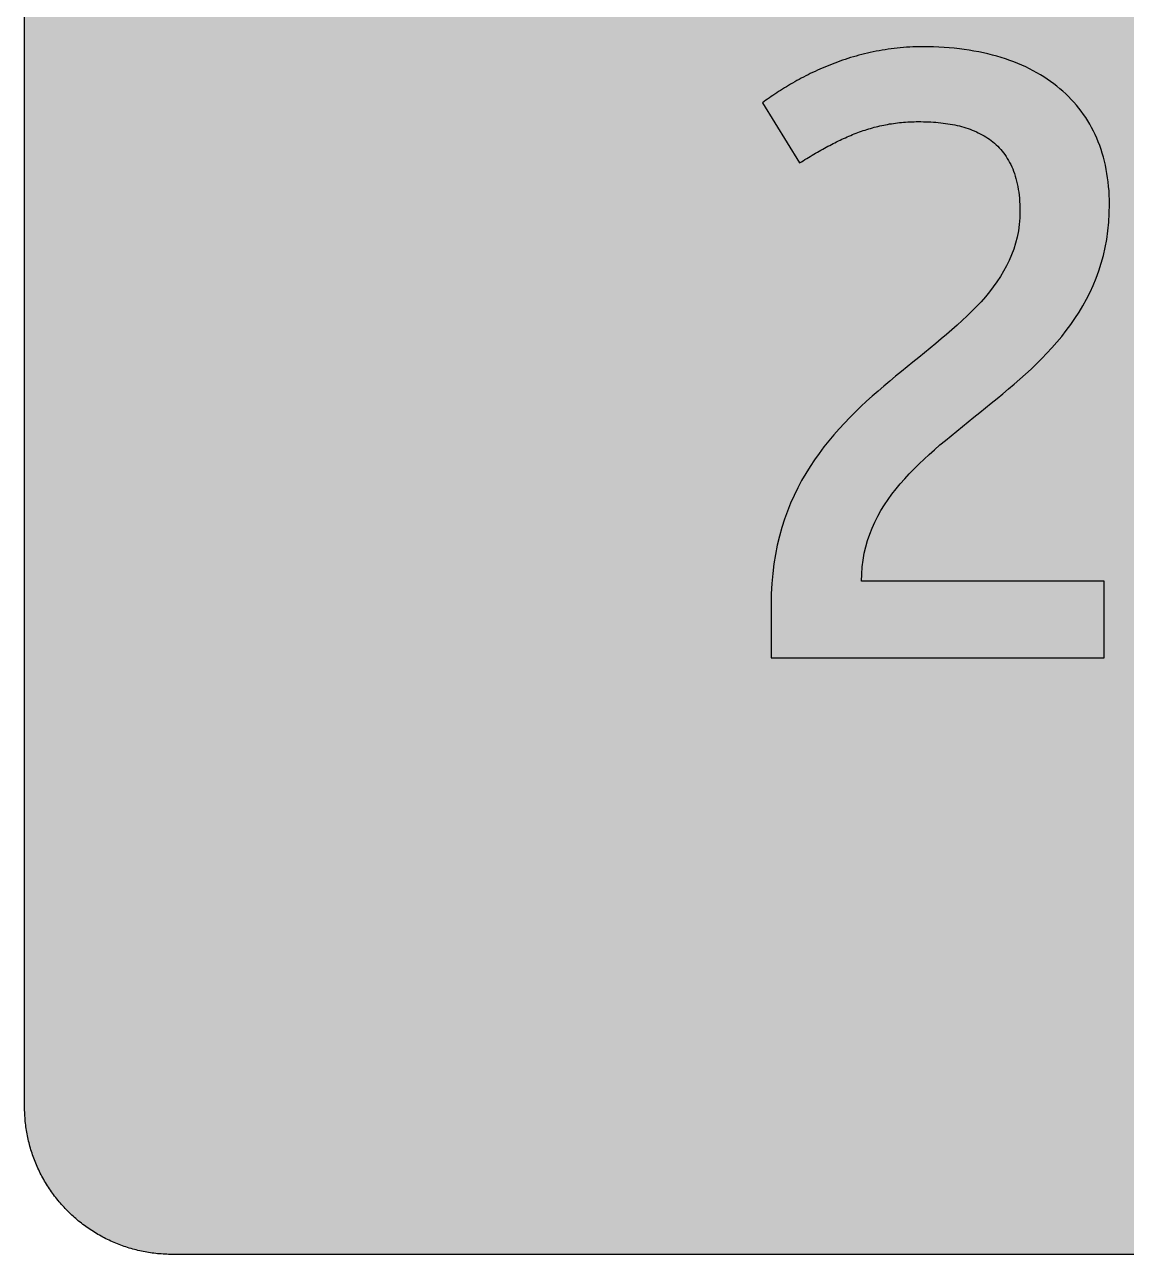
# Model space of a CAD drawing. Header units: millimetres. Extents: x 0 to 318, y 0 to 318.
# Drawn here: x 0.1 to 158.1, y 0.1 to 176.4 of the extents above; entities that cross this region are included whole.
import ezdxf

# ---------------------------------------------------------------- set-up
doc = ezdxf.new("R2010")
doc.units = ezdxf.units.MM

msp = doc.modelspace()

# ---------------------------------------------------------------- hatches: boundary and pattern name
for color, points in [(254, [(21.2189, 0.0536), (20.955, 0.0533), (20.6934, 0.0584), (20.4292, 0.066), (20.1676, 0.0787), (19.906, 0.094), (19.6469, 0.1118), (19.3853, 0.1321), (19.1262, 0.1549), (18.8671, 0.1829), (18.608, 0.2134), (18.349, 0.2464), (18.0924, 0.2845), (17.8359, 0.3251), (17.5793, 0.3683), (17.3253, 0.414), (17.0688, 0.4623), (16.8148, 0.5156), (16.5633, 0.5715), (16.3093, 0.6299), (16.0579, 0.6909), (15.809, 0.7544), (15.56, 0.823), (15.3111, 0.8941), (15.0622, 0.9677), (14.8158, 1.0439), (14.5694, 1.1227), (14.3256, 1.2065), (14.0818, 1.2903), (13.8379, 1.3792), (13.5966, 1.4707), (13.3579, 1.5646), (13.1191, 1.6637), (12.8803, 1.7628), (12.6441, 1.8669), (12.4079, 1.9736), (12.1742, 2.0803), (11.9405, 2.192), (11.7094, 2.3089), (11.4808, 2.4257), (11.2522, 2.5451), (11.0236, 2.6695), (10.7975, 2.794), (10.574, 2.9235), (10.3505, 3.0556), (10.1295, 3.1877), (9.9111, 3.3249), (9.6926, 3.4646), (9.4742, 3.6068), (9.2608, 3.7541), (9.0475, 3.9014), (8.8341, 4.0513), (8.6258, 4.2037), (8.4176, 4.3612), (8.2118, 4.5187), (8.0061, 4.6812), (7.8029, 4.8438), (7.6022, 5.0114), (7.4041, 5.1816), (7.206, 5.3518), (7.0129, 5.527), (6.8174, 5.7048), (6.6269, 5.8826), (6.4389, 6.0655), (6.2509, 6.2509), (6.0655, 6.4389), (5.8852, 6.6269), (5.7048, 6.8174), (5.527, 7.0104), (5.3518, 7.206), (5.1816, 7.4041), (5.0114, 7.6022), (4.8463, 7.8029), (4.6812, 8.0061), (4.5187, 8.2118), (4.3612, 8.4176), (4.2062, 8.6258), (4.0513, 8.8341), (3.9014, 9.0475), (3.7541, 9.2608), (3.6068, 9.4742), (3.4646, 9.6926), (3.3249, 9.9085), (3.1877, 10.1295), (3.0556, 10.3505), (2.9235, 10.574), (2.794, 10.7975), (2.6695, 11.0236), (2.5451, 11.2522), (2.4257, 11.4808), (2.3063, 11.7094), (2.192, 11.9405), (2.0803, 12.1742), (1.971, 12.4079), (1.8669, 12.6441), (1.7628, 12.8803), (1.6637, 13.1191), (1.5646, 13.3579), (1.4707, 13.5966), (1.3792, 13.8379), (1.2903, 14.0818), (1.2065, 14.3256), (1.1227, 14.5694), (1.0439, 14.8158), (0.9652, 15.0622), (0.8915, 15.3111), (0.823, 15.56), (0.7544, 15.809), (0.6883, 16.0604), (0.6274, 16.3093), (0.569, 16.5633), (0.5131, 16.8148), (0.4623, 17.0688), (0.4115, 17.3253), (0.3658, 17.5793), (0.3226, 17.8359), (0.2819, 18.0924), (0.2464, 18.3515), (0.2134, 18.608), (0.1829, 18.8671), (0.1549, 19.1262), (0.1295, 19.3878), (0.1092, 19.6469), (0.0914, 19.9085), (0.0762, 20.1701), (0.066, 20.4318), (0.0584, 20.6934), (0.0533, 20.955), (0.0508, 21.2192), (0.0522, 296.387), (0.0533, 296.6491), (0.0584, 296.9108), (0.066, 297.1724), (0.0762, 297.434), (0.0914, 297.6956), (0.1092, 297.9572), (0.1295, 298.2163), (0.1549, 298.4779), (0.1829, 298.737), (0.2134, 298.9961), (0.2464, 299.2526), (0.2819, 299.5117), (0.3226, 299.7683), (0.3658, 300.0248), (0.4115, 300.2788), (0.4623, 300.5328), (0.5131, 300.7868), (0.569, 301.0408), (0.6274, 301.2923), (0.6883, 301.5437), (0.7544, 301.7952), (0.823, 302.0441), (0.8915, 302.293), (0.9652, 302.5419), (1.0439, 302.7883), (1.1227, 303.0322), (1.2065, 303.2785), (1.2903, 303.5224), (1.3792, 303.7637), (1.4707, 304.005), (1.5646, 304.2463), (1.6637, 304.485), (1.7628, 304.7238), (1.8669, 304.96), (1.971, 305.1937), (2.0803, 305.4299), (2.192, 305.6611), (2.3063, 305.8922), (2.4257, 306.1233), (2.5451, 306.3519), (2.6695, 306.578), (2.794, 306.8041), (2.9235, 307.0301), (3.0556, 307.2511), (3.1877, 307.4746), (3.3249, 307.6931), (3.4646, 307.9115), (3.6068, 308.1274), (3.7541, 308.3433), (3.9014, 308.5567), (4.0513, 308.7675), (4.2062, 308.9783), (4.3612, 309.1866), (4.5187, 309.3923), (4.6812, 309.5981), (4.8463, 309.7987), (5.0114, 309.9994), (5.1816, 310.2), (5.3518, 310.3956), (5.527, 310.5912), (5.7048, 310.7842), (5.8852, 310.9747), (6.0655, 311.1652), (6.2509, 311.3532), (6.4389, 311.5361), (6.6269, 311.719), (6.8174, 311.8993), (7.0129, 312.0771), (7.206, 312.2498), (7.4041, 312.4225), (7.6022, 312.5927), (7.8029, 312.7578), (8.0061, 312.9229), (8.2118, 313.0829), (8.4176, 313.243), (8.6258, 313.3979), (8.8341, 313.5503), (9.0475, 313.7027), (9.2608, 313.85), (9.4742, 313.9948), (9.6926, 314.137), (9.9111, 314.2767), (10.1295, 314.4139), (10.3505, 314.5485), (10.574, 314.6806), (10.7975, 314.8101), (11.0236, 314.9346), (11.2522, 315.0591), (11.4808, 315.1784), (11.7094, 315.2953), (11.9405, 315.4096), (12.1742, 315.5213), (12.4079, 315.6306), (12.6441, 315.7372), (12.8803, 315.8414), (13.1191, 315.9404), (13.3579, 316.037), (13.5966, 316.1335), (13.8379, 316.2249), (14.0818, 316.3113), (14.3256, 316.3976), (14.5694, 316.4815), (14.8158, 316.5602), (15.0622, 316.6364), (15.3111, 316.7101), (15.56, 316.7812), (15.809, 316.8498), (16.0579, 316.9133), (16.3093, 316.9742), (16.5633, 317.0326), (16.8148, 317.0885), (17.0688, 317.1419), (17.3253, 317.1901), (17.5793, 317.2384), (17.8359, 317.2816), (18.0924, 317.3197), (18.349, 317.3578), (18.608, 317.3908), (18.8671, 317.4213), (19.1262, 317.4492), (19.3853, 317.4721), (19.6469, 317.4949), (19.906, 317.5127), (20.1676, 317.5254), (20.4292, 317.5381), (20.6934, 317.5457), (20.955, 317.5508), (21.2166, 317.5533), (296.3855, 317.5536), (296.6466, 317.5508), (296.9108, 317.5457), (297.1724, 317.5381), (297.434, 317.5254), (297.6956, 317.5127), (297.9572, 317.4949), (298.2163, 317.4721), (298.4754, 317.4492), (298.737, 317.4213), (298.9936, 317.3908), (299.2526, 317.3578), (299.5092, 317.3197), (299.7683, 317.2816), (300.0223, 317.2384), (300.2788, 317.1901), (300.5328, 317.1419), (300.7868, 317.0885), (301.0408, 317.0326), (301.2923, 316.9742), (301.5437, 316.9133), (301.7952, 316.8498), (302.0441, 316.7812), (302.293, 316.7101), (302.5419, 316.6364), (302.7883, 316.5602), (303.0322, 316.4815), (303.2785, 316.3976), (303.5224, 316.3113), (303.7637, 316.2249), (304.005, 316.1335), (304.2463, 316.037), (304.485, 315.9404), (304.7238, 315.8414), (304.96, 315.7372), (305.1962, 315.6306), (305.4299, 315.5213), (305.6611, 315.4096), (305.8922, 315.2953), (306.1233, 315.1784), (306.3519, 315.0591), (306.5805, 314.9346), (306.8066, 314.8101), (307.0301, 314.6806), (307.2536, 314.5485), (307.4746, 314.4139), (307.6931, 314.2767), (307.9115, 314.137), (308.1274, 313.9948), (308.3433, 313.85), (308.5567, 313.7027), (308.7675, 313.5503), (308.9783, 313.3979), (309.1866, 313.243), (309.3923, 313.0829), (309.5981, 312.9229), (309.7987, 312.7578), (310.0019, 312.5927), (310.2, 312.4225), (310.3956, 312.2498), (310.5912, 312.0771), (310.7842, 311.8993), (310.9773, 311.719), (311.1652, 311.5361), (311.3532, 311.3532), (311.5386, 311.1652), (311.719, 310.9747), (311.8993, 310.7842), (312.0771, 310.5912), (312.2498, 310.3956), (312.4225, 310.2), (312.5927, 309.9994), (312.7578, 309.7987), (312.9229, 309.5981), (313.0829, 309.3923), (313.243, 309.1866), (313.3979, 308.9783), (313.5528, 308.7675), (313.7027, 308.5567), (313.85, 308.3433), (313.9948, 308.1274), (314.137, 307.9115), (314.2767, 307.6931), (314.4139, 307.4746), (314.5485, 307.2511), (314.6806, 307.0301), (314.8101, 306.8041), (314.9346, 306.578), (315.0591, 306.3519), (315.1784, 306.1233), (315.2953, 305.8922), (315.4096, 305.6611), (315.5213, 305.4299), (315.6306, 305.1937), (315.7372, 304.96), (315.8388, 304.7238), (315.9404, 304.485), (316.037, 304.2463), (316.1309, 304.005), (316.2224, 303.7637), (316.3113, 303.5224), (316.3976, 303.2785), (316.4789, 303.0322), (316.5602, 302.7883), (316.6364, 302.5419), (316.7101, 302.293), (316.7812, 302.0441), (316.8472, 301.7952), (316.9133, 301.5437), (316.9742, 301.2923), (317.0326, 301.0408), (317.0885, 300.7868), (317.1393, 300.5328), (317.1901, 300.2788), (317.2358, 300.0248), (317.279, 299.7683), (317.3197, 299.5117), (317.3552, 299.2526), (317.3908, 298.9961), (317.4213, 298.737), (317.4467, 298.4779), (317.4721, 298.2163), (317.4924, 297.9572), (317.5102, 297.6956), (317.5254, 297.434), (317.5356, 297.1724), (317.5432, 296.9108), (317.5483, 296.6491), (317.5508, 296.385), (317.5522, 21.2203), (317.5483, 20.955), (317.5432, 20.6934), (317.5356, 20.4318), (317.5254, 20.1701), (317.5102, 19.9085), (317.4924, 19.6469), (317.4721, 19.3878), (317.4467, 19.1262), (317.4213, 18.8671), (317.3908, 18.608), (317.3552, 18.3515), (317.3197, 18.0924), (317.279, 17.8359), (317.2358, 17.5793), (317.1901, 17.3253), (317.1393, 17.0688), (317.0885, 16.8148), (317.0326, 16.5633), (316.9742, 16.3093), (316.9133, 16.0604), (316.8472, 15.809), (316.7812, 15.56), (316.7101, 15.3111), (316.6364, 15.0622), (316.5602, 14.8158), (316.4789, 14.5694), (316.3976, 14.3256), (316.3113, 14.0818), (316.2224, 13.8379), (316.1309, 13.5966), (316.037, 13.3579), (315.9404, 13.1191), (315.8388, 12.8803), (315.7372, 12.6441), (315.6306, 12.4079), (315.5213, 12.1742), (315.4096, 11.9405), (315.2953, 11.7094), (315.1784, 11.4808), (315.0591, 11.2522), (314.9346, 11.0236), (314.8101, 10.7975), (314.6806, 10.574), (314.5485, 10.3505), (314.4139, 10.1295), (314.2767, 9.9085), (314.137, 9.6926), (313.9948, 9.4742), (313.85, 9.2608), (313.7027, 9.0475), (313.5528, 8.8341), (313.3979, 8.6258), (313.243, 8.4176), (313.0829, 8.2118), (312.9229, 8.0061), (312.7578, 7.8029), (312.5927, 7.6022), (312.4225, 7.4041), (312.2498, 7.206), (312.0771, 7.0104), (311.8993, 6.8174), (311.719, 6.6269), (311.5386, 6.4389), (311.3532, 6.2509), (311.1652, 6.0655), (310.9773, 5.8826), (310.7842, 5.7048), (310.5912, 5.527), (310.3956, 5.3518), (310.2, 5.1816), (310.0019, 5.0114), (309.7987, 4.8438), (309.5981, 4.6812), (309.3923, 4.5187), (309.1866, 4.3612), (308.9783, 4.2037), (308.7675, 4.0513), (308.5567, 3.9014), (308.3433, 3.7541), (308.1274, 3.6068), (307.9115, 3.4646), (307.6931, 3.3249), (307.4746, 3.1877), (307.2536, 3.0556), (307.0301, 2.9235), (306.8066, 2.794), (306.5805, 2.6695), (306.3519, 2.5451), (306.1233, 2.4257), (305.8922, 2.3089), (305.6611, 2.192), (305.4299, 2.0803), (305.1962, 1.9736), (304.96, 1.8669), (304.7238, 1.7628), (304.485, 1.6637), (304.2463, 1.5646), (304.005, 1.4707), (303.7637, 1.3792), (303.5224, 1.2903), (303.2785, 1.2065), (303.0322, 1.1227), (302.7883, 1.0439), (302.5419, 0.9677), (302.293, 0.8941), (302.0441, 0.823), (301.7952, 0.7544), (301.5437, 0.6909), (301.2923, 0.6299), (301.0408, 0.5715), (300.7868, 0.5156), (300.5328, 0.4623), (300.2788, 0.414), (300.0223, 0.3683), (299.7683, 0.3251), (299.5092, 0.2845), (299.2526, 0.2464), (298.9936, 0.2134), (298.737, 0.1829), (298.4754, 0.1549), (298.2163, 0.1321), (297.9572, 0.1118), (297.6956, 0.094), (297.434, 0.0787), (297.1724, 0.066), (296.9108, 0.0584), (296.6466, 0.0533), (296.385, 0.0533)]), (59, [(128.2347, 162.524), (128.5977, 162.5219), (128.9609, 162.5143), (129.319, 162.5067), (129.6797, 162.4914), (130.0353, 162.4762), (130.3909, 162.4533), (130.744, 162.4279), (131.0919, 162.3974), (131.4399, 162.3619), (131.7854, 162.3212), (132.1283, 162.2755), (132.4661, 162.2273), (132.8039, 162.1714), (133.1366, 162.1104), (133.4668, 162.0469), (133.792, 161.9758), (134.1145, 161.8971), (134.4346, 161.8158), (134.7495, 161.7269), (135.0594, 161.6329), (135.3668, 161.5338), (135.669, 161.4272), (135.9687, 161.3129), (136.2608, 161.1935), (136.5504, 161.069), (136.8349, 160.9369), (137.1168, 160.7972), (137.3911, 160.6499), (137.6604, 160.4975), (137.9245, 160.335), (138.1836, 160.1673), (138.4351, 159.9921), (138.684, 159.8092), (138.9253, 159.6187), (139.1615, 159.418), (139.3901, 159.2123), (139.6136, 158.9964), (139.8295, 158.7729), (140.0404, 158.5417), (140.2436, 158.303), (140.4417, 158.054), (140.6322, 157.7975), (140.8151, 157.5308), (140.9903, 157.2565), (141.1605, 156.972), (141.3205, 156.6774), (141.4755, 156.3751), (141.6202, 156.0627), (141.7599, 155.7426), (141.8895, 155.4099), (142.0114, 155.0695), (142.1257, 154.719), (142.2324, 154.3583), (142.3289, 153.985), (142.4178, 153.604), (142.4965, 153.2128), (142.5677, 152.8089), (142.6286, 152.3949), (142.682, 151.9707), (142.7251, 151.5364), (142.7582, 151.0894), (142.7836, 150.6322), (142.7988, 150.1623), (142.8039, 149.6822), (142.7785, 148.717), (142.7023, 147.7772), (142.5753, 146.8628), (142.4026, 145.9713), (142.1841, 145.1026), (141.9225, 144.2542), (141.6152, 143.4287), (141.2697, 142.6185), (140.8862, 141.8285), (140.462, 141.0538), (140.0023, 140.2944), (139.5095, 139.5527), (138.9837, 138.8212), (138.4275, 138.1023), (137.8407, 137.3962), (137.2286, 136.6977), (136.5885, 136.0119), (135.923, 135.3312), (135.2347, 134.6581), (134.526, 133.9901), (133.7996, 133.3246), (133.0528, 132.6667), (132.2908, 132.0089), (131.5136, 131.351), (130.7236, 130.6957), (129.921, 130.0378), (129.1082, 129.3774), (128.2903, 128.7145), (127.4623, 128.0465), (126.6317, 127.3734), (125.7986, 126.6952), (124.9604, 126.0069), (124.1247, 125.3109), (123.2916, 124.6048), (122.4585, 123.886), (121.633, 123.157), (120.8126, 122.4153), (120.0023, 121.6584), (119.1997, 120.8837), (118.4097, 120.0963), (117.6325, 119.2886), (116.8705, 118.4605), (116.1237, 117.6147), (115.3947, 116.7486), (114.6861, 115.8596), (114.0003, 114.9452), (113.3348, 114.0079), (112.6947, 113.0452), (112.08, 112.0572), (111.4958, 111.0386), (110.937, 109.9922), (110.4113, 108.9177), (109.9185, 107.8103), (109.4613, 106.6698), (109.0371, 105.4964), (108.6536, 104.2899), (108.3056, 103.0478), (108.0008, 101.7676), (107.7392, 100.4494), (107.5207, 99.093), (107.348, 97.696), (107.221, 96.2584), (107.1448, 94.7801), (107.1194, 93.2561), (107.1203, 85.6022), (154.9054, 85.6022), (154.9054, 96.5906), (120.0849, 96.5906), (120.109, 97.6351), (120.1852, 98.6511), (120.3096, 99.6417), (120.4824, 100.6094), (120.7008, 101.5492), (120.9624, 102.4661), (121.2672, 103.3628), (121.6127, 104.2365), (121.9962, 105.09), (122.4178, 105.9231), (122.875, 106.7384), (123.3653, 107.5385), (123.8885, 108.3183), (124.4448, 109.0854), (125.029, 109.8398), (125.6411, 110.5789), (126.2786, 111.3053), (126.939, 112.0216), (127.6248, 112.7277), (128.331, 113.4262), (129.0574, 114.1146), (129.8016, 114.7953), (130.5611, 115.4709), (131.3358, 116.144), (132.1232, 116.8095), (132.9207, 117.475), (133.731, 118.1354), (134.5463, 118.7983), (135.3718, 119.4587), (136.1999, 120.1217), (137.0305, 120.7846), (137.8636, 121.4526), (138.6967, 122.1257), (139.5273, 122.8039), (140.3579, 123.4872), (141.1808, 124.1781), (141.9962, 124.8791), (142.8064, 125.5878), (143.604, 126.3066), (144.3914, 127.0381), (145.1661, 127.7798), (145.9281, 128.5367), (146.6698, 129.3089), (147.3962, 130.0937), (148.1023, 130.8989), (148.7881, 131.7193), (149.4511, 132.5575), (150.0886, 133.416), (150.6982, 134.2974), (151.2824, 135.1991), (151.8387, 136.1237), (152.3619, 137.0711), (152.8547, 138.0439), (153.3119, 139.0421), (153.731, 140.0658), (154.117, 141.1199), (154.4599, 142.2019), (154.7647, 143.3144), (155.0264, 144.4574), (155.2448, 145.6309), (155.4175, 146.8399), (155.542, 148.082), (155.6182, 149.3571), (155.6436, 150.6703), (155.636, 151.3256), (155.6156, 151.9733), (155.5775, 152.6134), (155.5267, 153.2433), (155.4632, 153.8656), (155.382, 154.4803), (155.288, 155.0848), (155.1813, 155.6817), (155.0594, 156.271), (154.9248, 156.8501), (154.7749, 157.4216), (154.6098, 157.9829), (154.432, 158.5341), (154.2415, 159.0777), (154.0383, 159.6136), (153.8199, 160.1394), (153.5862, 160.655), (153.3423, 161.163), (153.0833, 161.6608), (152.8115, 162.1485), (152.527, 162.626), (152.2298, 163.0959), (151.9174, 163.5557), (151.5948, 164.0053), (151.257, 164.4447), (150.9065, 164.8765), (150.5458, 165.2956), (150.1699, 165.7071), (149.7838, 166.1058), (149.3825, 166.497), (148.971, 166.878), (148.5443, 167.2463), (148.1074, 167.607), (147.6578, 167.955), (147.1955, 168.2928), (146.7231, 168.623), (146.2354, 168.9405), (145.7401, 169.2453), (145.2296, 169.5425), (144.7089, 169.8269), (144.1755, 170.1038), (143.6294, 170.3654), (143.0731, 170.6194), (142.5067, 170.8607), (141.9276, 171.0919), (141.3358, 171.3103), (140.7338, 171.5186), (140.1216, 171.7142), (139.4968, 171.8996), (138.8618, 172.0748), (138.2166, 172.2374), (137.5588, 172.3873), (136.8908, 172.527), (136.2126, 172.654), (135.5242, 172.7683), (134.8232, 172.8724), (134.112, 172.9638), (133.3932, 173.0451), (132.6617, 173.1112), (131.92, 173.167), (131.1681, 173.2102), (130.4061, 173.2407), (129.634, 173.261), (128.8517, 173.2661), (128.3843, 173.2636), (127.9195, 173.2534), (127.4572, 173.2382), (127, 173.2178), (126.5453, 173.1899), (126.0932, 173.1569), (125.6462, 173.1188), (125.1991, 173.0731), (124.7572, 173.0248), (124.3203, 172.9689), (123.8834, 172.908), (123.4516, 172.8419), (123.0224, 172.7733), (122.5956, 172.6971), (122.174, 172.6184), (121.7549, 172.532), (121.3383, 172.4431), (120.9269, 172.3517), (120.5179, 172.2526), (120.1115, 172.151), (119.7102, 172.0444), (119.3114, 171.9351), (118.9152, 171.8208), (118.524, 171.704), (118.1354, 171.5821), (117.7493, 171.4576), (117.3683, 171.3306), (116.9924, 171.1985), (116.6165, 171.0639), (116.2456, 170.9268), (115.8799, 170.7845), (115.5167, 170.6423), (115.156, 170.4975), (114.8004, 170.3476), (114.4473, 170.1978), (114.0968, 170.0428), (113.7514, 169.8879), (113.411, 169.7304), (113.0732, 169.5704), (112.7379, 169.4078), (112.4077, 169.2453), (112.0826, 169.0776), (111.76, 168.9125), (111.44, 168.7424), (111.125, 168.5747), (110.8126, 168.402), (110.5052, 168.2293), (110.203, 168.0566), (109.9033, 167.8838), (109.6061, 167.7086), (109.314, 167.5333), (109.027, 167.3555), (108.7425, 167.1803), (108.4631, 167.0025), (108.1862, 166.8272), (107.9144, 166.6494), (107.6477, 166.4716), (107.3836, 166.2938), (107.122, 166.1185), (106.8654, 165.9407), (106.614, 165.7655), (106.3676, 165.5902), (106.1237, 165.415), (105.885, 165.2397), (111.1952, 156.5988), (111.4527, 156.7586), (111.7117, 156.9187), (111.9708, 157.0761), (112.2274, 157.2336), (112.4839, 157.3886), (112.7404, 157.541), (112.9944, 157.6934), (113.2484, 157.8432), (113.5024, 157.9931), (113.7539, 158.1404), (114.0054, 158.2852), (114.2594, 158.4274), (114.5108, 158.5697), (114.7623, 158.7094), (115.0112, 158.8465), (115.2627, 158.9811), (115.5141, 159.1158), (115.763, 159.2453), (116.0145, 159.3748), (116.266, 159.5018), (116.5149, 159.6288), (116.7663, 159.7508), (117.0178, 159.8727), (117.2693, 159.9921), (117.5207, 160.1064), (117.7722, 160.2207), (118.0262, 160.3324), (118.2776, 160.4416), (118.5316, 160.5509), (118.7856, 160.655), (119.0422, 160.7566), (119.2962, 160.8557), (119.5527, 160.9522), (119.8118, 161.0487), (120.0683, 161.1401), (120.33, 161.229), (120.589, 161.3154), (120.8507, 161.3992), (121.1123, 161.4805), (121.3764, 161.5592), (121.6431, 161.6354), (121.9098, 161.7066), (122.1765, 161.7777), (122.4458, 161.8437), (122.7176, 161.9098), (122.9893, 161.9707), (123.2637, 162.0266), (123.5405, 162.0825), (123.8174, 162.1358), (124.0968, 162.1841), (124.3787, 162.2298), (124.6607, 162.273), (124.9477, 162.3111), (125.2347, 162.3466), (125.5243, 162.3797), (125.8138, 162.4101), (126.1085, 162.4355), (126.4056, 162.4584), (126.7028, 162.4787), (127.0051, 162.494), (127.3073, 162.5067), (127.6147, 162.5168), (127.922, 162.5219), (128.2344, 162.5219)])]:
    msp.add_hatch(color=color).paths.add_polyline_path(points)
h = msp.add_hatch(color=59)
h.paths.add_polyline_path([(21.2189, 5.3453), (21.021, 5.3442), (20.8229, 5.3492), (20.6273, 5.3543), (20.4318, 5.3645), (20.2336, 5.3746), (20.0381, 5.3873), (19.8425, 5.4026), (19.6494, 5.4229), (19.4539, 5.4432), (19.2608, 5.4661), (19.0678, 5.4915), (18.8747, 5.5169), (18.6817, 5.5474), (18.4887, 5.5804), (18.2982, 5.6159), (18.1077, 5.6515), (17.9172, 5.6921), (17.7267, 5.7328), (17.5362, 5.776), (17.3482, 5.8217), (17.1602, 5.8699), (16.9723, 5.9207), (16.7869, 5.9741), (16.6014, 6.03), (16.416, 6.0884), (16.2306, 6.1468), (16.0477, 6.2103), (15.8648, 6.2738), (15.6845, 6.3398), (15.5016, 6.4084), (15.3213, 6.4795), (15.1435, 6.5532), (14.9657, 6.6269), (14.7879, 6.7056), (14.6101, 6.7843), (14.4348, 6.8656), (14.2596, 6.9494), (14.0868, 7.0358), (13.9141, 7.1222), (13.7439, 7.2136), (13.5712, 7.305), (13.4036, 7.4016), (13.2359, 7.4981), (13.0683, 7.5946), (12.9007, 7.6962), (12.7356, 7.7978), (12.573, 7.9045), (12.4104, 8.0112), (12.2504, 8.1204), (12.0904, 8.2296), (11.9304, 8.3439), (11.7729, 8.4582), (11.618, 8.575), (11.463, 8.6944), (11.3081, 8.8163), (11.1582, 8.9383), (11.0058, 9.0627), (10.856, 9.1897), (10.7086, 9.3193), (10.5639, 9.4513), (10.4191, 9.5834), (10.2743, 9.718), (10.1321, 9.8552), (9.9924, 9.9924), (9.8527, 10.1346), (9.718, 10.2743), (9.5834, 10.4191), (9.4488, 10.5639), (9.3193, 10.7112), (9.1897, 10.8585), (9.0627, 11.0058), (8.9383, 11.1582), (8.8138, 11.3106), (8.6944, 11.463), (8.575, 11.618), (8.4582, 11.7729), (8.3439, 11.9304), (8.2296, 12.0904), (8.1178, 12.2504), (8.0112, 12.4104), (7.9019, 12.573), (7.7978, 12.7381), (7.6962, 12.9007), (7.5946, 13.0683), (7.4955, 13.2359), (7.399, 13.4036), (7.305, 13.5712), (7.2136, 13.7439), (7.1222, 13.9141), (7.0358, 14.0868), (6.9494, 14.2596), (6.8656, 14.4348), (6.7843, 14.6101), (6.7031, 14.7879), (6.6269, 14.9657), (6.5507, 15.1435), (6.477, 15.3213), (6.4084, 15.5016), (6.3398, 15.6845), (6.2713, 15.8648), (6.2078, 16.0477), (6.1468, 16.2306), (6.0858, 16.416), (6.03, 16.6014), (5.9741, 16.7869), (5.9207, 16.9748), (5.8699, 17.1602), (5.8217, 17.3482), (5.776, 17.5362), (5.7302, 17.7267), (5.6896, 17.9172), (5.6515, 18.1077), (5.6134, 18.2982), (5.5778, 18.4887), (5.5474, 18.6817), (5.5169, 18.8747), (5.4889, 19.0678), (5.4635, 19.2608), (5.4407, 19.4539), (5.4204, 19.6494), (5.4026, 19.845), (5.3873, 20.0406), (5.3721, 20.2362), (5.3619, 20.4318), (5.3543, 20.6273), (5.3467, 20.8255), (5.3442, 21.021), (5.3416, 21.2192), (5.3439, 296.387), (5.3442, 296.5831), (5.3467, 296.7787), (5.3543, 296.9768), (5.3619, 297.1724), (5.3721, 297.368), (5.3873, 297.5635), (5.4026, 297.7591), (5.4204, 297.9547), (5.4407, 298.1477), (5.4635, 298.3433), (5.4889, 298.5364), (5.5169, 298.7294), (5.5474, 298.9224), (5.5778, 299.1155), (5.6134, 299.306), (5.6515, 299.4965), (5.6896, 299.687), (5.7302, 299.8775), (5.776, 300.0654), (5.8217, 300.2559), (5.8699, 300.4439), (5.9207, 300.6293), (5.9741, 300.8173), (6.03, 301.0027), (6.0858, 301.1881), (6.1468, 301.371), (6.2078, 301.5539), (6.2713, 301.7368), (6.3398, 301.9196), (6.4084, 302.1), (6.477, 302.2803), (6.5507, 302.4607), (6.6269, 302.6385), (6.7031, 302.8163), (6.7843, 302.9915), (6.8656, 303.1693), (6.9494, 303.342), (7.0358, 303.5173), (7.1222, 303.69), (7.2136, 303.8602), (7.305, 304.0304), (7.399, 304.2006), (7.4955, 304.3682), (7.5946, 304.5358), (7.6962, 304.7009), (7.7978, 304.866), (7.9019, 305.0311), (8.0112, 305.1937), (8.1178, 305.3537), (8.2296, 305.5137), (8.3439, 305.6738), (8.4582, 305.8312), (8.575, 305.9862), (8.6944, 306.1411), (8.8138, 306.2935), (8.9383, 306.4459), (9.0627, 306.5958), (9.1897, 306.7456), (9.3193, 306.893), (9.4488, 307.0403), (9.5834, 307.1851), (9.718, 307.3298), (9.8527, 307.4695), (9.9924, 307.6118), (10.1321, 307.7489), (10.2743, 307.8861), (10.4191, 308.0207), (10.5639, 308.1528), (10.7086, 308.2849), (10.856, 308.4144), (11.0058, 308.5414), (11.1582, 308.6659), (11.3081, 308.7878), (11.463, 308.9097), (11.618, 309.0291), (11.7729, 309.1459), (11.9304, 309.2602), (12.0904, 309.3745), (12.2504, 309.4838), (12.4104, 309.593), (12.573, 309.6997), (12.7356, 309.8038), (12.9007, 309.9079), (13.0683, 310.0095), (13.2359, 310.1061), (13.4036, 310.2026), (13.5712, 310.2991), (13.7439, 310.3905), (13.9141, 310.4794), (14.0868, 310.5683), (14.2596, 310.6547), (14.4348, 310.7385), (14.6101, 310.8198), (14.7879, 310.8985), (14.9657, 310.9773), (15.1435, 311.0509), (15.3213, 311.1246), (15.5016, 311.1957), (15.6845, 311.2643), (15.8648, 311.3303), (16.0477, 311.3938), (16.2306, 311.4573), (16.416, 311.5158), (16.6014, 311.5742), (16.7869, 311.6301), (16.9723, 311.6834), (17.1602, 311.7342), (17.3482, 311.7825), (17.5362, 311.8282), (17.7267, 311.8714), (17.9172, 311.9145), (18.1077, 311.9526), (18.2982, 311.9907), (18.4887, 312.0238), (18.6817, 312.0568), (18.8747, 312.0873), (19.0678, 312.1152), (19.2608, 312.1406), (19.4539, 312.1635), (19.6494, 312.1838), (19.8425, 312.2016), (20.0381, 312.2168), (20.2336, 312.2295), (20.4318, 312.2422), (20.6273, 312.2498), (20.8229, 312.2549), (21.021, 312.26), (21.2166, 312.26), (296.3855, 312.262), (296.5806, 312.26), (296.7787, 312.2549), (296.9743, 312.2498), (297.1724, 312.2422), (297.368, 312.2295), (297.5635, 312.2168), (297.7591, 312.2016), (297.9547, 312.1838), (298.1477, 312.1635), (298.3433, 312.1406), (298.5364, 312.1152), (298.7294, 312.0873), (298.9224, 312.0568), (299.1129, 312.0238), (299.306, 311.9907), (299.4965, 311.9526), (299.687, 311.9145), (299.8775, 311.8714), (300.0654, 311.8282), (300.2534, 311.7825), (300.4414, 311.7342), (300.6293, 311.6834), (300.8173, 311.6301), (301.0027, 311.5742), (301.1881, 311.5158), (301.371, 311.4573), (301.5539, 311.3938), (301.7368, 311.3303), (301.9196, 311.2643), (302.1, 311.1957), (302.2803, 311.1246), (302.4607, 311.0509), (302.6385, 310.9773), (302.8163, 310.8985), (302.9915, 310.8198), (303.1693, 310.7385), (303.342, 310.6547), (303.5173, 310.5683), (303.69, 310.4794), (303.8602, 310.3905), (304.0304, 310.2991), (304.2006, 310.2026), (304.3682, 310.1061), (304.5358, 310.0095), (304.7009, 309.9079), (304.866, 309.8038), (305.0311, 309.6997), (305.1912, 309.593), (305.3537, 309.4838), (305.5137, 309.3745), (305.6712, 309.2602), (305.8287, 309.1459), (305.9862, 309.0291), (306.1411, 308.9097), (306.2935, 308.7878), (306.4459, 308.6659), (306.5958, 308.5414), (306.7456, 308.4144), (306.893, 308.2849), (307.0403, 308.1528), (307.1851, 308.0207), (307.3273, 307.8861), (307.4695, 307.7489), (307.6092, 307.6118), (307.7489, 307.4695), (307.8861, 307.3298), (308.0207, 307.1851), (308.1528, 307.0403), (308.2849, 306.893), (308.4119, 306.7456), (308.5389, 306.5958), (308.6659, 306.4459), (308.7878, 306.2935), (308.9097, 306.1411), (309.0266, 305.9862), (309.1459, 305.8312), (309.2602, 305.6738), (309.372, 305.5137), (309.4838, 305.3537), (309.593, 305.1937), (309.6997, 305.0311), (309.8038, 304.866), (309.9079, 304.7009), (310.007, 304.5358), (310.1061, 304.3682), (310.2026, 304.2006), (310.2966, 304.0304), (310.3905, 303.8602), (310.4794, 303.69), (310.5683, 303.5173), (310.6547, 303.342), (310.7385, 303.1693), (310.8198, 302.9915), (310.8985, 302.8163), (310.9773, 302.6385), (311.0509, 302.4607), (311.1246, 302.2803), (311.1957, 302.1), (311.2643, 301.9196), (311.3303, 301.7368), (311.3938, 301.5539), (311.4573, 301.371), (311.5158, 301.1881), (311.5742, 301.0027), (311.6275, 300.8173), (311.6809, 300.6293), (311.7317, 300.4439), (311.7799, 300.2559), (311.8256, 300.0654), (311.8714, 299.8775), (311.912, 299.687), (311.9526, 299.4965), (311.9882, 299.306), (312.0238, 299.1155), (312.0542, 298.9224), (312.0847, 298.7294), (312.1127, 298.5364), (312.1381, 298.3433), (312.1609, 298.1477), (312.1812, 297.9547), (312.199, 297.7591), (312.2143, 297.5635), (312.2295, 297.368), (312.2397, 297.1724), (312.2473, 296.9768), (312.2549, 296.7787), (312.2574, 296.5831), (312.26, 296.385), (312.2605, 21.2203), (312.2574, 21.021), (312.2549, 20.8255), (312.2473, 20.6273), (312.2397, 20.4318), (312.2295, 20.2362), (312.2143, 20.0406), (312.199, 19.845), (312.1812, 19.6494), (312.1609, 19.4539), (312.1381, 19.2608), (312.1127, 19.0678), (312.0847, 18.8747), (312.0542, 18.6817), (312.0238, 18.4887), (311.9882, 18.2982), (311.9526, 18.1077), (311.912, 17.9172), (311.8714, 17.7267), (311.8256, 17.5362), (311.7799, 17.3482), (311.7317, 17.1602), (311.6809, 16.9748), (311.6275, 16.7869), (311.5742, 16.6014), (311.5158, 16.416), (311.4573, 16.2306), (311.3938, 16.0477), (311.3303, 15.8648), (311.2643, 15.6845), (311.1957, 15.5016), (311.1246, 15.3213), (311.0509, 15.1435), (310.9773, 14.9657), (310.8985, 14.7879), (310.8198, 14.6101), (310.7385, 14.4348), (310.6547, 14.2596), (310.5683, 14.0868), (310.4794, 13.9141), (310.3905, 13.7439), (310.2966, 13.5712), (310.2026, 13.4036), (310.1061, 13.2359), (310.007, 13.0683), (309.9079, 12.9007), (309.8038, 12.7381), (309.6997, 12.573), (309.593, 12.4104), (309.4838, 12.2504), (309.372, 12.0904), (309.2602, 11.9304), (309.1459, 11.7729), (309.0266, 11.618), (308.9097, 11.463), (308.7878, 11.3106), (308.6659, 11.1582), (308.5389, 11.0058), (308.4119, 10.8585), (308.2849, 10.7112), (308.1528, 10.5639), (308.0207, 10.4191), (307.8861, 10.2743), (307.7489, 10.1346), (307.6092, 9.9924), (307.4695, 9.8552), (307.3273, 9.718), (307.1851, 9.5834), (307.0403, 9.4513), (306.893, 9.3193), (306.7456, 9.1897), (306.5958, 9.0627), (306.4459, 8.9383), (306.2935, 8.8163), (306.1411, 8.6944), (305.9862, 8.575), (305.8287, 8.4582), (305.6712, 8.3439), (305.5137, 8.2296), (305.3537, 8.1204), (305.1912, 8.0112), (305.0311, 7.9045), (304.866, 7.7978), (304.7009, 7.6962), (304.5358, 7.5946), (304.3682, 7.4981), (304.2006, 7.4016), (304.0304, 7.305), (303.8602, 7.2136), (303.69, 7.1222), (303.5173, 7.0358), (303.342, 6.9494), (303.1693, 6.8656), (302.9915, 6.7843), (302.8163, 6.7056), (302.6385, 6.6269), (302.4607, 6.5532), (302.2803, 6.4795), (302.1, 6.4084), (301.9196, 6.3398), (301.7368, 6.2738), (301.5539, 6.2103), (301.371, 6.1468), (301.1881, 6.0884), (301.0027, 6.03), (300.8173, 5.9741), (300.6293, 5.9207), (300.4414, 5.8699), (300.2534, 5.8217), (300.0654, 5.776), (299.8775, 5.7328), (299.687, 5.6921), (299.4965, 5.6515), (299.306, 5.6159), (299.1129, 5.5804), (298.9224, 5.5474), (298.7294, 5.5169), (298.5364, 5.4915), (298.3433, 5.4661), (298.1477, 5.4432), (297.9547, 5.4229), (297.7591, 5.4026), (297.5635, 5.3873), (297.368, 5.3746), (297.1724, 5.3645), (296.9743, 5.3543), (296.7787, 5.3492), (296.5806, 5.3442), (296.385, 5.3442)])
h.paths.add_polyline_path([(21.2189, 12.4008), (20.9906, 12.4028), (20.7645, 12.4104), (20.5384, 12.4257), (20.3149, 12.446), (20.0939, 12.4714), (19.8755, 12.5019), (19.6571, 12.5374), (19.4412, 12.5781), (19.2253, 12.6263), (19.0144, 12.6771), (18.8036, 12.733), (18.5953, 12.7965), (18.3896, 12.8626), (18.1864, 12.9337), (17.9832, 13.0124), (17.7851, 13.0937), (17.5895, 13.1775), (17.3939, 13.269), (17.2034, 13.3655), (17.0155, 13.4645), (16.8275, 13.5687), (16.6446, 13.6754), (16.4643, 13.7897), (16.2865, 13.9065), (16.1138, 14.0259), (15.941, 14.1503), (15.7734, 14.2799), (15.6083, 14.4145), (15.4457, 14.5491), (15.2883, 14.6914), (15.1333, 14.8336), (14.9809, 14.9835), (14.8336, 15.1333), (14.6888, 15.2883), (14.5491, 15.4483), (14.412, 15.6083), (14.2799, 15.7734), (14.1503, 15.941), (14.0259, 16.1138), (13.904, 16.2865), (13.7871, 16.4643), (13.6754, 16.6446), (13.5661, 16.83), (13.462, 17.0155), (13.3629, 17.2034), (13.269, 17.3939), (13.1775, 17.5895), (13.0912, 17.7851), (13.0099, 17.9857), (12.9337, 18.1864), (12.8626, 18.3896), (12.794, 18.5953), (12.733, 18.8036), (12.6771, 19.0144), (12.6238, 19.2278), (12.5781, 19.4412), (12.5349, 19.6571), (12.4993, 19.8755), (12.4689, 20.0965), (12.4435, 20.3175), (12.4231, 20.541), (12.4104, 20.7645), (12.4003, 20.9906), (12.3977, 21.2192), (12.3994, 296.387), (12.4003, 296.6136), (12.4104, 296.8396), (12.4231, 297.0632), (12.4435, 297.2867), (12.4689, 297.5077), (12.4993, 297.7286), (12.5349, 297.9471), (12.5781, 298.163), (12.6238, 298.3763), (12.6771, 298.5897), (12.733, 298.8005), (12.794, 299.0088), (12.8626, 299.2145), (12.9337, 299.4177), (13.0099, 299.6184), (13.0912, 299.8191), (13.1775, 300.0146), (13.269, 300.2077), (13.3629, 300.4007), (13.462, 300.5887), (13.5661, 300.7741), (13.6754, 300.9595), (13.7871, 301.1399), (13.904, 301.3151), (14.0259, 301.4904), (14.1503, 301.6631), (14.2799, 301.8307), (14.412, 301.9958), (14.5491, 302.1559), (14.6888, 302.3159), (14.8336, 302.4708), (14.9809, 302.6207), (15.1333, 302.7705), (15.2883, 302.9128), (15.4457, 303.055), (15.6083, 303.1896), (15.7734, 303.3243), (15.941, 303.4538), (16.1138, 303.5783), (16.2865, 303.6976), (16.4643, 303.8145), (16.6446, 303.9288), (16.8275, 304.0355), (17.0155, 304.1396), (17.2034, 304.2412), (17.3939, 304.3352), (17.5895, 304.4266), (17.7851, 304.513), (17.9832, 304.5943), (18.1864, 304.6705), (18.3896, 304.7416), (18.5953, 304.8076), (18.8036, 304.8711), (19.0144, 304.927), (19.2253, 304.9803), (19.4412, 305.0261), (19.6571, 305.0667), (19.8755, 305.1023), (20.0939, 305.1353), (20.3149, 305.1607), (20.5384, 305.1785), (20.7645, 305.1937), (20.9906, 305.2013), (21.2166, 305.2039), (296.3855, 305.2064), (296.611, 305.2013), (296.8371, 305.1937), (297.0632, 305.1785), (297.2867, 305.1607), (297.5077, 305.1353), (297.7286, 305.1023), (297.9445, 305.0667), (298.163, 305.0261), (298.3763, 304.9803), (298.5897, 304.927), (298.798, 304.8711), (299.0063, 304.8076), (299.212, 304.7416), (299.4177, 304.6705), (299.6184, 304.5943), (299.8165, 304.513), (300.0146, 304.4266), (300.2077, 304.3352), (300.4007, 304.2412), (300.5887, 304.1396), (300.7741, 304.0355), (300.957, 303.9288), (301.1373, 303.8145), (301.3151, 303.6976), (301.4904, 303.5783), (301.6606, 303.4538), (301.8307, 303.3243), (301.9933, 303.1896), (302.1559, 303.055), (302.3133, 302.9128), (302.4683, 302.7705), (302.6207, 302.6207), (302.768, 302.4708), (302.9128, 302.3159), (303.0525, 302.1559), (303.1896, 301.9958), (303.3217, 301.8307), (303.4513, 301.6631), (303.5757, 301.4904), (303.6976, 301.3151), (303.8145, 301.1399), (303.9262, 300.9595), (304.0355, 300.7741), (304.1396, 300.5887), (304.2387, 300.4007), (304.3352, 300.2077), (304.4241, 300.0146), (304.5104, 299.8191), (304.5917, 299.6184), (304.6679, 299.4177), (304.7416, 299.2145), (304.8076, 299.0088), (304.8686, 298.8005), (304.927, 298.5897), (304.9778, 298.3763), (305.0235, 298.163), (305.0667, 297.9471), (305.1023, 297.7286), (305.1327, 297.5077), (305.1581, 297.2867), (305.1785, 297.0632), (305.1912, 296.8396), (305.2013, 296.6136), (305.2039, 296.385), (305.205, 21.2203), (305.2013, 20.9906), (305.1912, 20.7645), (305.1785, 20.541), (305.1581, 20.3175), (305.1327, 20.0965), (305.1023, 19.8755), (305.0667, 19.6571), (305.0235, 19.4412), (304.9778, 19.2278), (304.927, 19.0144), (304.8686, 18.8036), (304.8076, 18.5953), (304.7416, 18.3896), (304.6679, 18.1864), (304.5917, 17.9857), (304.5104, 17.7851), (304.4241, 17.5895), (304.3352, 17.3939), (304.2387, 17.2034), (304.1396, 17.0155), (304.0355, 16.83), (303.9262, 16.6446), (303.8145, 16.4643), (303.6976, 16.2865), (303.5757, 16.1138), (303.4513, 15.941), (303.3217, 15.7734), (303.1896, 15.6083), (303.0525, 15.4483), (302.9128, 15.2883), (302.768, 15.1333), (302.6207, 14.9835), (302.4683, 14.8336), (302.3133, 14.6914), (302.1559, 14.5491), (301.9933, 14.4145), (301.8307, 14.2799), (301.6606, 14.1503), (301.4904, 14.0259), (301.3151, 13.9065), (301.1373, 13.7897), (300.957, 13.6754), (300.7741, 13.5687), (300.5887, 13.4645), (300.4007, 13.3655), (300.2077, 13.269), (300.0146, 13.1775), (299.8165, 13.0937), (299.6184, 13.0124), (299.4177, 12.9337), (299.212, 12.8626), (299.0063, 12.7965), (298.798, 12.733), (298.5897, 12.6771), (298.3763, 12.6263), (298.163, 12.5781), (297.9445, 12.5374), (297.7286, 12.5019), (297.5077, 12.4714), (297.2867, 12.446), (297.0632, 12.4257), (296.8371, 12.4104), (296.611, 12.4028), (296.385, 12.4003)], flags=16)

# ---------------------------------------------------------------- linework, layer by layer
at = {"color": 254}
for points in [[(21.2189, 0.0536), (20.955, 0.0533), (20.6934, 0.0584), (20.4292, 0.066), (20.1676, 0.0787), (19.906, 0.094), (19.6469, 0.1118), (19.3853, 0.1321), (19.1262, 0.1549), (18.8671, 0.1829), (18.608, 0.2134), (18.349, 0.2464), (18.0924, 0.2845), (17.8359, 0.3251), (17.5793, 0.3683), (17.3253, 0.414), (17.0688, 0.4623), (16.8148, 0.5156), (16.5633, 0.5715), (16.3093, 0.6299), (16.0579, 0.6909), (15.809, 0.7544), (15.56, 0.823), (15.3111, 0.8941), (15.0622, 0.9677), (14.8158, 1.0439), (14.5694, 1.1227), (14.3256, 1.2065), (14.0818, 1.2903), (13.8379, 1.3792), (13.5966, 1.4707), (13.3579, 1.5646), (13.1191, 1.6637), (12.8803, 1.7628), (12.6441, 1.8669), (12.4079, 1.9736), (12.1742, 2.0803), (11.9405, 2.192), (11.7094, 2.3089), (11.4808, 2.4257), (11.2522, 2.5451), (11.0236, 2.6695), (10.7975, 2.794), (10.574, 2.9235), (10.3505, 3.0556), (10.1295, 3.1877), (9.9111, 3.3249), (9.6926, 3.4646), (9.4742, 3.6068), (9.2608, 3.7541), (9.0475, 3.9014), (8.8341, 4.0513), (8.6258, 4.2037), (8.4176, 4.3612), (8.2118, 4.5187), (8.0061, 4.6812), (7.8029, 4.8438), (7.6022, 5.0114), (7.4041, 5.1816), (7.206, 5.3518), (7.0129, 5.527), (6.8174, 5.7048), (6.6269, 5.8826), (6.4389, 6.0655), (6.2509, 6.2509), (6.0655, 6.4389), (5.8852, 6.6269), (5.7048, 6.8174), (5.527, 7.0104), (5.3518, 7.206), (5.1816, 7.4041), (5.0114, 7.6022), (4.8463, 7.8029), (4.6812, 8.0061), (4.5187, 8.2118), (4.3612, 8.4176), (4.2062, 8.6258), (4.0513, 8.8341), (3.9014, 9.0475), (3.7541, 9.2608), (3.6068, 9.4742), (3.4646, 9.6926), (3.3249, 9.9085), (3.1877, 10.1295), (3.0556, 10.3505), (2.9235, 10.574), (2.794, 10.7975), (2.6695, 11.0236), (2.5451, 11.2522), (2.4257, 11.4808), (2.3063, 11.7094), (2.192, 11.9405), (2.0803, 12.1742), (1.971, 12.4079), (1.8669, 12.6441), (1.7628, 12.8803), (1.6637, 13.1191), (1.5646, 13.3579), (1.4707, 13.5966), (1.3792, 13.8379), (1.2903, 14.0818), (1.2065, 14.3256), (1.1227, 14.5694), (1.0439, 14.8158), (0.9652, 15.0622), (0.8915, 15.3111), (0.823, 15.56), (0.7544, 15.809), (0.6883, 16.0604), (0.6274, 16.3093), (0.569, 16.5633), (0.5131, 16.8148), (0.4623, 17.0688), (0.4115, 17.3253), (0.3658, 17.5793), (0.3226, 17.8359), (0.2819, 18.0924), (0.2464, 18.3515), (0.2134, 18.608), (0.1829, 18.8671), (0.1549, 19.1262), (0.1295, 19.3878), (0.1092, 19.6469), (0.0914, 19.9085), (0.0762, 20.1701), (0.066, 20.4318), (0.0584, 20.6934), (0.0533, 20.955), (0.0508, 21.2192), (0.0522, 296.387)], [(296.385, 0.0533), (21.2189, 0.0536)]]:
    msp.add_lwpolyline(points, dxfattribs=at)
at = {"color": 59}
msp.add_lwpolyline([(128.2347, 162.524), (128.5977, 162.5219), (128.9609, 162.5143), (129.319, 162.5067), (129.6797, 162.4914), (130.0353, 162.4762), (130.3909, 162.4533), (130.744, 162.4279), (131.0919, 162.3974), (131.4399, 162.3619), (131.7854, 162.3212), (132.1283, 162.2755), (132.4661, 162.2273), (132.8039, 162.1714), (133.1366, 162.1104), (133.4668, 162.0469), (133.792, 161.9758), (134.1145, 161.8971), (134.4346, 161.8158), (134.7495, 161.7269), (135.0594, 161.6329), (135.3668, 161.5338), (135.669, 161.4272), (135.9687, 161.3129), (136.2608, 161.1935), (136.5504, 161.069), (136.8349, 160.9369), (137.1168, 160.7972), (137.3911, 160.6499), (137.6604, 160.4975), (137.9245, 160.335), (138.1836, 160.1673), (138.4351, 159.9921), (138.684, 159.8092), (138.9253, 159.6187), (139.1615, 159.418), (139.3901, 159.2123), (139.6136, 158.9964), (139.8295, 158.7729), (140.0404, 158.5417), (140.2436, 158.303), (140.4417, 158.054), (140.6322, 157.7975), (140.8151, 157.5308), (140.9903, 157.2565), (141.1605, 156.972), (141.3205, 156.6774), (141.4755, 156.3751), (141.6202, 156.0627), (141.7599, 155.7426), (141.8895, 155.4099), (142.0114, 155.0695), (142.1257, 154.719), (142.2324, 154.3583), (142.3289, 153.985), (142.4178, 153.604), (142.4965, 153.2128), (142.5677, 152.8089), (142.6286, 152.3949), (142.682, 151.9707), (142.7251, 151.5364), (142.7582, 151.0894), (142.7836, 150.6322), (142.7988, 150.1623), (142.8039, 149.6822), (142.7785, 148.717), (142.7023, 147.7772), (142.5753, 146.8628), (142.4026, 145.9713), (142.1841, 145.1026), (141.9225, 144.2542), (141.6152, 143.4287), (141.2697, 142.6185), (140.8862, 141.8285), (140.462, 141.0538), (140.0023, 140.2944), (139.5095, 139.5527), (138.9837, 138.8212), (138.4275, 138.1023), (137.8407, 137.3962), (137.2286, 136.6977), (136.5885, 136.0119), (135.923, 135.3312), (135.2347, 134.6581), (134.526, 133.9901), (133.7996, 133.3246), (133.0528, 132.6667), (132.2908, 132.0089), (131.5136, 131.351), (130.7236, 130.6957), (129.921, 130.0378), (129.1082, 129.3774), (128.2903, 128.7145), (127.4623, 128.0465), (126.6317, 127.3734), (125.7986, 126.6952), (124.9604, 126.0069), (124.1247, 125.3109), (123.2916, 124.6048), (122.4585, 123.886), (121.633, 123.157), (120.8126, 122.4153), (120.0023, 121.6584), (119.1997, 120.8837), (118.4097, 120.0963), (117.6325, 119.2886), (116.8705, 118.4605), (116.1237, 117.6147), (115.3947, 116.7486), (114.6861, 115.8596), (114.0003, 114.9452), (113.3348, 114.0079), (112.6947, 113.0452), (112.08, 112.0572), (111.4958, 111.0386), (110.937, 109.9922), (110.4113, 108.9177), (109.9185, 107.8103), (109.4613, 106.6698), (109.0371, 105.4964), (108.6536, 104.2899), (108.3056, 103.0478), (108.0008, 101.7676), (107.7392, 100.4494), (107.5207, 99.093), (107.348, 97.696), (107.221, 96.2584), (107.1448, 94.7801), (107.1194, 93.2561), (107.1203, 85.6022), (154.9054, 85.6022), (154.9054, 96.5906), (120.0849, 96.5906), (120.109, 97.6351), (120.1852, 98.6511), (120.3096, 99.6417), (120.4824, 100.6094), (120.7008, 101.5492), (120.9624, 102.4661), (121.2672, 103.3628), (121.6127, 104.2365), (121.9962, 105.09), (122.4178, 105.9231), (122.875, 106.7384), (123.3653, 107.5385), (123.8885, 108.3183), (124.4448, 109.0854), (125.029, 109.8398), (125.6411, 110.5789), (126.2786, 111.3053), (126.939, 112.0216), (127.6248, 112.7277), (128.331, 113.4262), (129.0574, 114.1146), (129.8016, 114.7953), (130.5611, 115.4709), (131.3358, 116.144), (132.1232, 116.8095), (132.9207, 117.475), (133.731, 118.1354), (134.5463, 118.7983), (135.3718, 119.4587), (136.1999, 120.1217), (137.0305, 120.7846), (137.8636, 121.4526), (138.6967, 122.1257), (139.5273, 122.8039), (140.3579, 123.4872), (141.1808, 124.1781), (141.9962, 124.8791), (142.8064, 125.5878), (143.604, 126.3066), (144.3914, 127.0381), (145.1661, 127.7798), (145.9281, 128.5367), (146.6698, 129.3089), (147.3962, 130.0937), (148.1023, 130.8989), (148.7881, 131.7193), (149.4511, 132.5575), (150.0886, 133.416), (150.6982, 134.2974), (151.2824, 135.1991), (151.8387, 136.1237), (152.3619, 137.0711), (152.8547, 138.0439), (153.3119, 139.0421), (153.731, 140.0658), (154.117, 141.1199), (154.4599, 142.2019), (154.7647, 143.3144), (155.0264, 144.4574), (155.2448, 145.6309), (155.4175, 146.8399), (155.542, 148.082), (155.6182, 149.3571), (155.6436, 150.6703), (155.636, 151.3256), (155.6156, 151.9733), (155.5775, 152.6134), (155.5267, 153.2433), (155.4632, 153.8656), (155.382, 154.4803), (155.288, 155.0848), (155.1813, 155.6817), (155.0594, 156.271), (154.9248, 156.8501), (154.7749, 157.4216), (154.6098, 157.9829), (154.432, 158.5341), (154.2415, 159.0777), (154.0383, 159.6136), (153.8199, 160.1394), (153.5862, 160.655), (153.3423, 161.163), (153.0833, 161.6608), (152.8115, 162.1485), (152.527, 162.626), (152.2298, 163.0959), (151.9174, 163.5557), (151.5948, 164.0053), (151.257, 164.4447), (150.9065, 164.8765), (150.5458, 165.2956), (150.1699, 165.7071), (149.7838, 166.1058), (149.3825, 166.497), (148.971, 166.878), (148.5443, 167.2463), (148.1074, 167.607), (147.6578, 167.955), (147.1955, 168.2928), (146.7231, 168.623), (146.2354, 168.9405), (145.7401, 169.2453), (145.2296, 169.5425), (144.7089, 169.8269), (144.1755, 170.1038), (143.6294, 170.3654), (143.0731, 170.6194), (142.5067, 170.8607), (141.9276, 171.0919), (141.3358, 171.3103), (140.7338, 171.5186), (140.1216, 171.7142), (139.4968, 171.8996), (138.8618, 172.0748), (138.2166, 172.2374), (137.5588, 172.3873), (136.8908, 172.527), (136.2126, 172.654), (135.5242, 172.7683), (134.8232, 172.8724), (134.112, 172.9638), (133.3932, 173.0451), (132.6617, 173.1112), (131.92, 173.167), (131.1681, 173.2102), (130.4061, 173.2407), (129.634, 173.261), (128.8517, 173.2661), (128.3843, 173.2636), (127.9195, 173.2534), (127.4572, 173.2382), (127, 173.2178), (126.5453, 173.1899), (126.0932, 173.1569), (125.6462, 173.1188), (125.1991, 173.0731), (124.7572, 173.0248), (124.3203, 172.9689), (123.8834, 172.908), (123.4516, 172.8419), (123.0224, 172.7733), (122.5956, 172.6971), (122.174, 172.6184), (121.7549, 172.532), (121.3383, 172.4431), (120.9269, 172.3517), (120.5179, 172.2526), (120.1115, 172.151), (119.7102, 172.0444), (119.3114, 171.9351), (118.9152, 171.8208), (118.524, 171.704), (118.1354, 171.5821), (117.7493, 171.4576), (117.3683, 171.3306), (116.9924, 171.1985), (116.6165, 171.0639), (116.2456, 170.9268), (115.8799, 170.7845), (115.5167, 170.6423), (115.156, 170.4975), (114.8004, 170.3476), (114.4473, 170.1978), (114.0968, 170.0428), (113.7514, 169.8879), (113.411, 169.7304), (113.0732, 169.5704), (112.7379, 169.4078), (112.4077, 169.2453), (112.0826, 169.0776), (111.76, 168.9125), (111.44, 168.7424), (111.125, 168.5747), (110.8126, 168.402), (110.5052, 168.2293), (110.203, 168.0566), (109.9033, 167.8838), (109.6061, 167.7086), (109.314, 167.5333), (109.027, 167.3555), (108.7425, 167.1803), (108.4631, 167.0025), (108.1862, 166.8272), (107.9144, 166.6494), (107.6477, 166.4716), (107.3836, 166.2938), (107.122, 166.1185), (106.8654, 165.9407), (106.614, 165.7655), (106.3676, 165.5902), (106.1237, 165.415), (105.885, 165.2397), (111.1952, 156.5988), (111.4527, 156.7586), (111.7117, 156.9187), (111.9708, 157.0761), (112.2274, 157.2336), (112.4839, 157.3886), (112.7404, 157.541), (112.9944, 157.6934), (113.2484, 157.8432), (113.5024, 157.9931), (113.7539, 158.1404), (114.0054, 158.2852), (114.2594, 158.4274), (114.5108, 158.5697), (114.7623, 158.7094), (115.0112, 158.8465), (115.2627, 158.9811), (115.5141, 159.1158), (115.763, 159.2453), (116.0145, 159.3748), (116.266, 159.5018), (116.5149, 159.6288), (116.7663, 159.7508), (117.0178, 159.8727), (117.2693, 159.9921), (117.5207, 160.1064), (117.7722, 160.2207), (118.0262, 160.3324), (118.2776, 160.4416), (118.5316, 160.5509), (118.7856, 160.655), (119.0422, 160.7566), (119.2962, 160.8557), (119.5527, 160.9522), (119.8118, 161.0487), (120.0683, 161.1401), (120.33, 161.229), (120.589, 161.3154), (120.8507, 161.3992), (121.1123, 161.4805), (121.3764, 161.5592), (121.6431, 161.6354), (121.9098, 161.7066), (122.1765, 161.7777), (122.4458, 161.8437), (122.7176, 161.9098), (122.9893, 161.9707), (123.2637, 162.0266), (123.5405, 162.0825), (123.8174, 162.1358), (124.0968, 162.1841), (124.3787, 162.2298), (124.6607, 162.273), (124.9477, 162.3111), (125.2347, 162.3466), (125.5243, 162.3797), (125.8138, 162.4101), (126.1085, 162.4355), (126.4056, 162.4584), (126.7028, 162.4787), (127.0051, 162.494), (127.3073, 162.5067), (127.6147, 162.5168), (127.922, 162.5219), (128.2344, 162.5219), (128.2347, 162.524)], dxfattribs=at)

doc.saveas('drawing.dxf')
